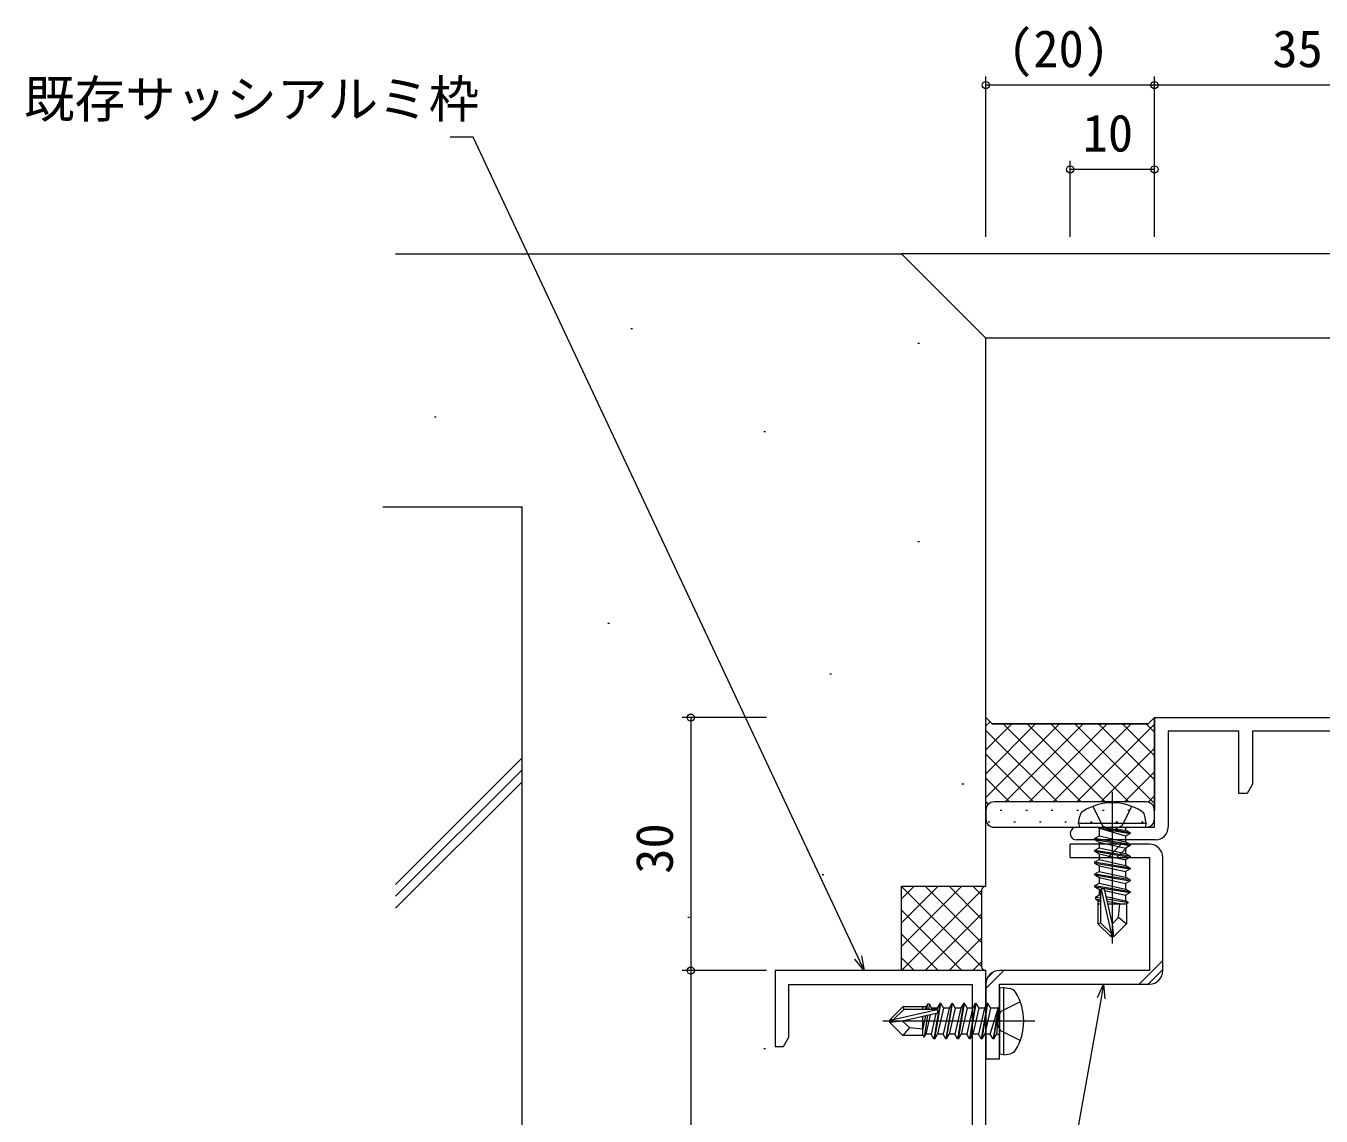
# Model space of a CAD drawing. Units: millimetres, scale not verified. Extents: x -567 to 567, y -403 to 403.
# Drawn here: x -86.6 to 67, y -62.7 to 66.6 of the extents above; entities that cross this region are included whole.
import ezdxf
from ezdxf.enums import TextEntityAlignment as Align

# ---------------------------------------------------------------- set-up
doc = ezdxf.new("R2010")
doc.units = ezdxf.units.MM
doc.header["$LTSCALE"] = 2
doc.linetypes.add('CHAIN2', pattern=[12, 9, -1, 1, -1])
doc.linetypes.add('DASHED3', pattern=[4, 3, -1])
for name, color, linetype, lineweight in [('0-1_USER1', 2, 'Continuous', 9), ('0-2_YKK_ZWAK', 4, 'Continuous', 9), ('0-3_YKK_11', 3, 'Continuous', 18), ('0-4_YKK_12', 3, 'Continuous', 9), ('0-6_YKK_D', 7, 'Continuous', 9), ('0-7_YSS_K', 6, 'Continuous', 9)]:
    doc.layers.add(name, color=color, linetype=linetype, lineweight=lineweight)
doc.styles.add('ＭＳ ゴシック', font='')
doc.styles.get('ＭＳ ゴシック').set_extended_font_data('MS Gothic')

msp = doc.modelspace()

# ---------------------------------------------------------------- linework, layer by layer
at = {"layer": '0-1_USER1'}
for p, q in [((205.774, 39.591), (17.274, 39.591)), ((118.408, 29.591), (27.274, 29.591))]:
    msp.add_line(p, q, dxfattribs=at)
at = {"layer": '0-2_YKK_ZWAK'}
for p, q in [((27.771, -15.906), (27.274, -16.404)), ((36.004, -16.159), (27.274, -24.889)), ((33.176, -16.159), (27.274, -22.061)), ((30.347, -16.159), (27.274, -19.232)), ((29.332, -16.159), (38.582, -25.409)), ((38.833, -16.159), (29.583, -25.409)), ((32.16, -16.159), (41.41, -25.409)), ((41.661, -16.159), (32.411, -25.409)), ((34.989, -16.159), (44.239, -25.409)), ((44.49, -16.159), (35.24, -25.409)), ((37.817, -16.159), (47.274, -25.616)), ((47.274, -16.203), (38.068, -25.409)), ((40.646, -16.159), (47.274, -22.787)), ((43.474, -16.159), (47.274, -19.959)), ((46.302, -16.159), (47.274, -17.13)), ((47.274, -15.409), (47.274, -26.409)), ((27.274, -16.929), (35.753, -25.409)), ((27.274, -19.758), (32.925, -25.409)), ((47.274, -19.031), (40.896, -25.409)), ((27.274, -22.586), (30.097, -25.409)), ((47.274, -21.86), (43.725, -25.409)), ((27.274, -25.415), (27.564, -25.705)), ((46.274, -25.409), (28.274, -25.409)), ((46.274, -25.409), (28.274, -25.409)), ((47.274, -24.688), (46.522, -25.44)), ((27.274, -26.409), (27.274, -27.409)), ((29.174, -26.409), (28.974, -26.409)), ((32.204, -26.409), (32.004, -26.409)), ((35.234, -26.409), (35.034, -26.409)), ((38.264, -26.409), (38.064, -26.409)), ((38.274, -27.909), (38.416, -27.106)), ((41.294, -26.409), (41.094, -26.409)), ((44.324, -26.409), (44.124, -26.409)), ((46.274, -27.909), (46.133, -27.106)), ((47.274, -26.409), (47.154, -26.409)), ((47.274, -27.409), (47.274, -26.409)), ((27.759, -27.824), (27.559, -27.824)), ((28.274, -28.409), (46.274, -28.409)), ((30.789, -27.824), (30.589, -27.824)), ((33.819, -27.824), (33.619, -27.824)), ((36.849, -27.824), (36.649, -27.824)), ((38.274, -27.909), (46.274, -27.909)), ((38.274, -27.909), (38.362, -28.409)), ((38.362, -28.409), (46.186, -28.409)), ((39.879, -27.824), (39.679, -27.824)), ((40.724, -28.609), (40.724, -29.441)), ((44.374, -29.059), (40.774, -28.459)), ((40.774, -28.459), (40.774, -28.559)), ((40.774, -28.459), (43.824, -28.741)), ((40.774, -28.559), (44.374, -29.159)), ((43.824, -29.476), (40.774, -28.559)), ((42.909, -27.824), (42.709, -27.824)), ((43.824, -28.609), (43.824, -28.741)), ((44.374, -29.059), (43.824, -28.741)), ((44.374, -29.159), (43.824, -29.476)), ((44.374, -29.059), (44.374, -29.159)), ((44.374, -29.059), (44.374, -29.159)), ((45.939, -27.824), (45.739, -27.824)), ((46.274, -27.909), (46.186, -28.409)), ((46.674, -30.409), (37.274, -30.409)), ((37.274, -32.009), (37.274, -30.409)), ((40.174, -29.759), (40.724, -29.441)), ((44.374, -30.459), (40.174, -29.759)), ((40.174, -29.759), (40.174, -29.859)), ((40.174, -29.859), (40.724, -30.176)), ((40.174, -29.859), (44.374, -30.559)), ((40.724, -29.441), (43.824, -30.141)), ((40.724, -30.176), (43.824, -30.876)), ((40.724, -30.176), (40.724, -30.841)), ((41.731, -32.009), (43.331, -30.409)), ((42.793, -32.009), (44.393, -30.409)), ((43.824, -29.476), (43.824, -30.141)), ((44.374, -30.459), (43.824, -30.141)), ((44.374, -30.559), (43.824, -30.876)), ((44.374, -30.459), (44.374, -30.559)), ((37.274, -32.009), (46.674, -32.009)), ((40.174, -31.159), (40.724, -30.841)), ((44.374, -31.859), (40.174, -31.159)), ((40.174, -31.159), (40.174, -31.259)), ((40.174, -31.259), (44.374, -31.959)), ((40.174, -32.559), (40.724, -32.241)), ((40.724, -30.841), (43.824, -31.541)), ((40.724, -31.576), (40.724, -32.241)), ((40.724, -32.241), (43.824, -32.941)), ((43.824, -30.876), (43.824, -31.541)), ((44.374, -31.859), (43.824, -31.541)), ((44.374, -31.959), (43.824, -32.276)), ((44.374, -31.859), (44.374, -31.959)), ((46.674, -32.009), (46.674, -45.409)), ((48.274, -45.409), (48.274, -32.009)), ((44.374, -33.259), (40.174, -32.559)), ((40.174, -32.559), (40.174, -32.659)), ((40.174, -32.659), (44.374, -33.359)), ((40.174, -33.959), (40.724, -33.641)), ((40.724, -32.976), (40.724, -33.641)), ((40.724, -33.641), (43.824, -34.341)), ((43.824, -32.276), (43.824, -32.941)), ((44.374, -33.259), (43.824, -32.941)), ((44.374, -33.359), (43.824, -33.676)), ((43.824, -33.676), (43.824, -34.341)), ((44.374, -33.259), (44.374, -33.359)), ((44.374, -34.659), (40.174, -33.959)), ((40.174, -33.959), (40.174, -34.059)), ((40.174, -34.059), (44.374, -34.759)), ((40.174, -35.359), (40.724, -35.041)), ((40.724, -34.376), (40.724, -35.041)), ((40.724, -35.041), (43.824, -35.741)), ((44.374, -34.659), (43.824, -34.341)), ((44.374, -34.759), (43.824, -35.076)), ((43.824, -35.076), (43.824, -35.741)), ((44.374, -34.659), (44.374, -34.759)), ((44.374, -36.059), (40.174, -35.359)), ((40.174, -35.359), (40.174, -35.459)), ((40.174, -35.459), (44.374, -36.159)), ((40.274, -36.701), (40.724, -36.441)), ((40.274, -36.701), (40.274, -36.917)), ((40.274, -36.701), (40.874, -36.8)), ((40.724, -35.776), (40.724, -36.441)), ((40.724, -36.441), (40.877, -36.476)), ((40.874, -35.957), (40.874, -39.735)), ((40.942, -35.786), (42.124, -40.985)), ((41.369, -35.922), (43.824, -36.476)), ((41.528, -36.623), (43.824, -37.141)), ((44.374, -36.059), (43.824, -35.741)), ((44.374, -36.159), (43.824, -36.476)), ((43.824, -36.476), (43.824, -37.141)), ((44.374, -36.059), (44.374, -36.159)), ((40.274, -36.917), (40.874, -37.033)), ((40.574, -37.09), (40.574, -39.859)), ((40.574, -37.509), (40.874, -37.509)), ((41.596, -36.919), (44.174, -37.343)), ((41.656, -37.185), (43.322, -37.509)), ((41.73, -37.509), (43.974, -37.509)), ((44.174, -37.343), (43.824, -37.141)), ((43.974, -37.438), (44.174, -37.343)), ((43.974, -37.438), (43.974, -39.859)), ((40.574, -39.859), (40.874, -39.735)), ((42.124, -41.409), (40.574, -39.859)), ((40.874, -39.735), (42.124, -40.985)), ((42.274, -39.902), (42.274, -41.409)), ((42.274, -39.902), (42.424, -41.409)), ((42.424, -41.409), (43.974, -39.859)), ((43.019, -39.058), (43.974, -39.859)), ((42.124, -40.985), (42.124, -41.409)), ((42.424, -41.409), (42.124, -41.409)), ((45.47, -47.009), (48.274, -44.204)), ((27.274, -47.528), (29.393, -45.409)), ((27.439, -46.301), (28.166, -45.574)), ((46.674, -45.409), (28.874, -45.409)), ((46.531, -47.009), (48.274, -45.266)), ((27.274, -47.009), (27.274, -55.909)), ((28.874, -47.009), (46.674, -47.009)), ((28.874, -55.909), (28.874, -47.009)), ((29.374, -47.409), (28.874, -47.497)), ((28.874, -47.497), (28.874, -55.321)), ((29.374, -47.409), (30.176, -47.55)), ((29.374, -47.409), (29.374, -55.409)), ((15.874, -51.259), (17.424, -49.709)), ((17.548, -50.009), (16.298, -51.259)), ((21.497, -50.077), (16.298, -51.259)), ((20.193, -49.709), (17.424, -49.709)), ((17.424, -49.709), (17.548, -50.009)), ((21.326, -50.009), (17.548, -50.009)), ((19.774, -49.709), (19.774, -50.009)), ((20.66, -50.663), (20.142, -52.959)), ((20.366, -49.409), (20.25, -50.009)), ((20.582, -49.409), (20.366, -49.409)), ((20.582, -49.409), (20.483, -50.009)), ((20.582, -49.409), (20.842, -49.859)), ((21.361, -50.504), (20.806, -52.959)), ((20.842, -49.859), (20.807, -50.012)), ((21.506, -49.859), (20.842, -49.859)), ((21.824, -49.309), (21.124, -53.509)), ((21.224, -53.509), (21.924, -49.309)), ((22.242, -49.859), (21.542, -52.959)), ((21.924, -49.309), (21.824, -49.309)), ((21.924, -49.309), (22.242, -49.859)), ((22.906, -49.859), (22.242, -49.859)), ((23.224, -49.309), (22.524, -53.509)), ((22.624, -53.509), (23.324, -49.309)), ((23.642, -49.859), (22.942, -52.959)), ((23.324, -49.309), (23.224, -49.309)), ((23.324, -49.309), (23.642, -49.859)), ((24.306, -49.859), (23.642, -49.859)), ((24.624, -49.309), (23.924, -53.509)), ((24.024, -53.509), (24.724, -49.309)), ((25.042, -49.859), (24.342, -52.959)), ((24.724, -49.309), (24.624, -49.309)), ((24.724, -49.309), (25.042, -49.859)), ((25.706, -49.859), (25.042, -49.859)), ((26.024, -49.309), (25.324, -53.509)), ((25.424, -53.509), (26.124, -49.309)), ((26.442, -49.859), (25.742, -52.959)), ((26.124, -49.309), (26.024, -49.309)), ((26.124, -49.309), (26.442, -49.859)), ((27.106, -49.859), (26.406, -52.959)), ((27.106, -49.859), (26.442, -49.859)), ((27.424, -49.309), (26.724, -53.509)), ((26.824, -53.509), (27.524, -49.309)), ((27.424, -49.309), (27.106, -49.859)), ((27.842, -49.859), (27.142, -52.959)), ((27.524, -49.309), (27.424, -49.309)), ((27.524, -49.309), (27.842, -49.859)), ((27.806, -52.959), (28.724, -49.909)), ((28.674, -49.859), (27.842, -49.859)), ((28.724, -49.909), (28.124, -53.509)), ((28.224, -53.509), (28.824, -49.909)), ((28.824, -49.909), (28.542, -52.959)), ((28.824, -49.909), (28.724, -49.909)), ((15.874, -51.559), (15.874, -51.259)), ((16.298, -51.259), (15.874, -51.259)), ((17.38, -51.409), (15.874, -51.409)), ((17.38, -51.409), (15.874, -51.559)), ((15.874, -51.559), (17.424, -53.109)), ((18.225, -52.154), (17.424, -53.109)), ((20.098, -50.791), (19.774, -52.457)), ((19.774, -50.865), (19.774, -53.109)), ((20.364, -50.73), (19.939, -53.309)), ((19.845, -53.109), (17.424, -53.109)), ((19.845, -53.109), (19.939, -53.309)), ((19.939, -53.309), (20.142, -52.959)), ((20.806, -52.959), (20.142, -52.959)), ((21.124, -53.509), (20.806, -52.959)), ((21.224, -53.509), (21.124, -53.509)), ((21.224, -53.509), (21.542, -52.959)), ((22.206, -52.959), (21.542, -52.959)), ((22.524, -53.509), (22.206, -52.959)), ((22.624, -53.509), (22.524, -53.509)), ((22.624, -53.509), (22.942, -52.959)), ((23.606, -52.959), (22.942, -52.959)), ((23.924, -53.509), (23.606, -52.959)), ((24.024, -53.509), (23.924, -53.509)), ((24.024, -53.509), (24.342, -52.959)), ((25.006, -52.959), (24.342, -52.959)), ((25.324, -53.509), (25.006, -52.959)), ((25.424, -53.509), (25.324, -53.509)), ((25.424, -53.509), (25.742, -52.959)), ((26.406, -52.959), (25.742, -52.959)), ((26.724, -53.509), (26.406, -52.959)), ((26.824, -53.509), (26.724, -53.509)), ((26.824, -53.509), (27.142, -52.959)), ((27.806, -52.959), (27.142, -52.959)), ((28.124, -53.509), (27.806, -52.959)), ((28.224, -53.509), (28.124, -53.509)), ((28.224, -53.509), (28.124, -53.509)), ((28.224, -53.509), (28.542, -52.959)), ((28.674, -52.959), (28.542, -52.959)), ((29.374, -55.409), (30.176, -55.267)), ((28.874, -55.909), (27.274, -55.909)), ((29.374, -55.409), (28.874, -55.321))]:
    msp.add_line(p, q, dxfattribs=at)
at = {"layer": '0-2_YKK_ZWAK', "linetype": 'CHAIN2'}
for p, q in [((42.274, -24.209), (42.274, -42.519)), ((33.074, -51.409), (14.764, -51.409))]:
    msp.add_line(p, q, dxfattribs=at)
at = {"layer": '0-2_YKK_ZWAK'}
for points in [[(27.274, -26.409), (27.274, -15.409), (28.024, -16.159), (46.524, -16.159), (47.274, -15.409)], [(47.274, -15.409), (46.524, -16.159), (28.024, -16.159), (27.274, -15.409)], [(40.174, -31.259), (40.724, -31.576), (43.824, -32.276)], [(40.174, -32.659), (40.724, -32.976), (43.824, -33.676)], [(40.174, -34.059), (40.724, -34.376), (43.824, -35.076)], [(40.174, -35.459), (40.724, -35.776), (40.916, -35.82)], [(41.364, -35.902), (42.274, -39.902), (43.019, -39.058), (43.174, -37.509)], [(40.274, -36.917), (40.724, -37.176), (40.874, -37.21)], [(21.381, -50.499), (17.38, -51.409), (18.225, -52.154), (19.774, -52.309)], [(20.366, -49.409), (20.106, -49.859), (20.073, -50.009)], [(21.824, -49.309), (21.506, -49.859), (21.463, -50.05)], [(23.224, -49.309), (22.906, -49.859), (22.206, -52.959)], [(24.624, -49.309), (24.306, -49.859), (23.606, -52.959)], [(26.024, -49.309), (25.706, -49.859), (25.006, -52.959)]]:
    msp.add_lwpolyline(points, dxfattribs=at)
at = {"layer": '0-2_YKK_ZWAK', "linetype": 'DASHED3'}
for points in [[(39.974, -25.929), (41.129, -28.246), (42.274, -28.855)], [(44.574, -25.929), (43.419, -28.246), (42.274, -28.855)], [(31.353, -49.109), (29.037, -50.264), (28.428, -51.409)], [(31.353, -53.709), (29.037, -52.554), (28.428, -51.409)]]:
    msp.add_lwpolyline(points, dxfattribs=at)
at = {"layer": '0-2_YKK_ZWAK'}
for centre, radius, start, end in [((28.274, -26.409), 1, 90, 180), ((28.274, -26.409), 1, 90, 180), ((42.274, -32.009), 6.5, 57.94412, 122.05588), ((46.274, -26.409), 1, 0, 90), ((46.274, -26.409), 1, 0, 90), ((28.274, -27.409), 1, 180, 270), ((39.302, -27.263), 0.9, 122.05588, 170), ((45.246, -27.263), 0.9, 10, 57.94412), ((46.274, -27.409), 1, 270, 0), ((40.524, -28.609), 0.2, 0, 90), ((44.024, -28.609), 0.2, 90, 180), ((46.674, -32.009), 1.6, 0, 90), ((41.122, -35.957), 0.248, 12.80904, 180), ((28.874, -47.009), 1.6, 90, 180), ((46.674, -45.409), 1.6, 270, 0), ((30.02, -48.437), 0.9, 32.05588, 80), ((25.274, -51.409), 6.5, 327.94412, 32.05588), ((21.326, -50.257), 0.248, 282.80904, 90), ((28.674, -49.659), 0.2, 270, 0), ((28.674, -53.159), 0.2, 0, 90), ((30.02, -54.381), 0.9, 280, 327.94412)]:
    msp.add_arc(centre, radius, start, end, dxfattribs=at)
at = {"layer": '0-3_YKK_11'}
for p, q in [((-42.726, 39.591), (17.274, 39.591)), ((27.274, 29.591), (17.274, 39.591)), ((-44.226, 9.591), (-27.726, 9.591)), ((-27.726, -140.409), (-27.726, 9.591))]:
    msp.add_line(p, q, dxfattribs=at)
msp.add_lwpolyline([(17.274, -45.409), (17.274, -35.409), (27.274, -35.409), (27.274, 29.591)], dxfattribs=at)
at = {"layer": '0-4_YKK_12'}
for p, q in [((-14.636, 30.668), (-14.836, 30.668)), ((19.419, 28.935), (19.219, 28.935)), ((-37.926, 20.217), (-38.126, 20.217)), ((1.128, 18.484), (0.928, 18.484)), ((19.419, 5.419), (19.219, 5.419)), ((-17.362, -4.259), (-17.562, -4.259)), ((8.967, -10.258), (8.767, -10.258)), ((-42.726, -35.183), (-27.726, -20.183)), ((-42.726, -36.598), (-27.726, -21.598)), ((-42.726, -38.012), (-27.726, -23.012)), ((24.644, -23.323), (24.444, -23.323)), ((8.043, -34.045), (7.843, -34.045)), ((17.274, -39.737), (21.602, -35.409)), ((17.274, -42.566), (24.431, -35.409)), ((17.274, -36.909), (18.774, -35.409)), ((26.774, -44.924), (17.274, -35.424)), ((17.274, -45.394), (26.774, -35.894)), ((26.774, -42.095), (20.088, -35.409)), ((26.774, -39.267), (22.916, -35.409)), ((26.774, -36.438), (25.745, -35.409)), ((26.774, -35.909), (26.774, -44.909)), ((24.431, -45.409), (17.274, -38.252)), ((-7.884, -39.099), (-8.084, -39.099)), ((20.088, -45.409), (26.774, -38.723)), ((21.602, -45.409), (17.274, -41.08)), ((22.916, -45.409), (26.774, -41.551)), ((18.774, -45.409), (17.274, -43.909)), ((25.745, -45.409), (26.774, -44.379)), ((1.128, -54.677), (0.928, -54.677))]:
    msp.add_line(p, q, dxfattribs=at)
for centre, start, end in [((27.274, -35.909), 90, 180), ((27.274, -44.909), 180, 270)]:
    msp.add_arc(centre, 0.5, start, end, dxfattribs=at)
at = {"layer": '0-6_YKK_D'}
msp.add_line((47.404, -29.909), (38.024, -29.909), dxfattribs=at)
for points in [[(38.024, -28.409), (47.274, -28.409), (47.274, -15.409), (82.274, -15.409)], [(80.644, -83.779), (80.644, -17.039), (58.904, -17.039), (58.904, -23.318), (58.274, -24.409), (57.274, -24.409), (57.274, -17.039), (48.904, -17.039), (48.904, -28.409)], [(27.274, -96.08), (27.274, -45.41), (2.274, -45.41), (2.274, -54.41), (3.274, -54.41)], [(3.274, -54.41), (3.904, -53.319), (3.904, -47.04), (25.644, -47.04)], [(25.644, -47.04), (25.644, -113.78)]]:
    msp.add_lwpolyline(points, dxfattribs=at)
for centre, radius, start, end in [((38.024, -29.159), 0.75, 89.99999, 270.00001), ((47.404, -28.409), 1.5, 270.00001, 359.99999)]:
    msp.add_arc(centre, radius, start, end, dxfattribs=at)
at = {"layer": '0-7_YSS_K'}
for p, q in [((27.274, 41.591), (27.274, 60.591)), ((47.274, 41.591), (47.274, 60.591)), ((47.274, 41.591), (47.274, 60.591)), ((47.274, 59.591), (27.274, 59.591)), ((82.274, 59.591), (47.274, 59.591)), ((37.274, 41.591), (37.274, 50.591)), ((47.274, 49.591), (37.274, 49.591)), ((47.274, 41.591), (47.274, 50.591)), ((1.274, -15.409), (-8.726, -15.409)), ((-7.726, -15.409), (-7.726, -45.409)), ((1.274, -45.409), (-8.726, -45.409)), ((1.274, -45.409), (-8.726, -45.409)), ((-7.726, -45.409), (-7.726, -115.409))]:
    msp.add_line(p, q, dxfattribs=at)
for points in [[(12.852, -45.41), (12.129, -43.871), (-33.546, 53.419), (-36.246, 53.419)], [(12.542, -43.678), (12.852, -45.41), (11.717, -44.065)], [(41.246, -47.009), (40.946, -48.682), (11.796, -211.017), (9.096, -211.017)], [(40.497, -48.602), (41.246, -47.009), (41.394, -48.763)]]:
    msp.add_lwpolyline(points, dxfattribs=at)
for centre in [(27.274, 59.591), (47.274, 59.591), (47.274, 59.591), (37.274, 49.591), (47.274, 49.591), (-7.726, -15.409), (-7.726, -45.409), (-7.726, -45.409)]:
    msp.add_circle(centre, 0.425, dxfattribs=at)

# ---------------------------------------------------------------- texts
at = {"layer": '0-7_YSS_K', "style": 'ＭＳ ゴシック'}
for s, p in [('(20)', (29.914, 60.391)), ('35', (61.254, 60.391)), ('既存サッシアルミ枠', (-86.806, 54.419)), ('10', (38.754, 50.391))]:
    msp.add_text(s, height=4.399, dxfattribs=at).set_placement(p, align=Align.BOTTOM_LEFT)
msp.add_text('30', height=4.399, rotation=90, dxfattribs=at).set_placement((-8.526, -33.929), align=Align.BOTTOM_LEFT)

doc.saveas('drawing.dxf')
